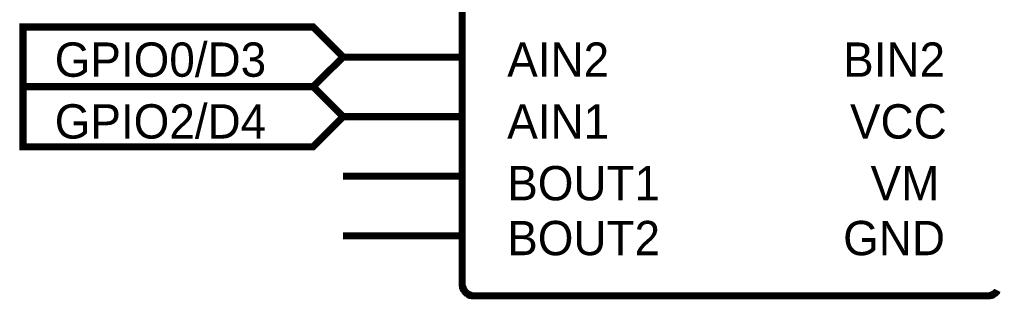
# Model space of a CAD drawing. Header units: millimetres. Extents: x 0 to 282, y 0 to 206.
# Drawn here: x 98 to 139.46, y 162.4 to 174.3 of the extents above; entities that cross this region are included whole.
import ezdxf

# ---------------------------------------------------------------- set-up
doc = ezdxf.new("R2010")
doc.units = ezdxf.units.MM
doc.layers.add('Sheet', color=255, linetype='Continuous')

msp = doc.modelspace()

# ---------------------------------------------------------------- linework, layer by layer
at = {"layer": 'Sheet', "const_width": 0.3}
for points in [[(116.847, 163.056), (116.847, 182.369)], [(116.847, 172.703), (111.777, 172.703)], [(116.847, 170.169), (111.777, 170.169)], [(116.847, 167.634), (111.777, 167.634)], [(116.847, 165.099), (111.777, 165.099)], [(117.357, 162.546), (117.339, 162.546), (117.303, 162.546), (117.284, 162.546), (117.248, 162.564), (117.23, 162.564), (117.211, 162.564), (117.193, 162.582), (117.157, 162.582), (117.138, 162.6), (117.12, 162.6), (117.102, 162.618), (117.084, 162.637), (117.047, 162.655), (117.029, 162.673), (117.011, 162.673), (116.993, 162.691), (116.974, 162.71), (116.974, 162.728), (116.956, 162.746), (116.938, 162.783), (116.92, 162.801), (116.901, 162.819), (116.901, 162.837), (116.883, 162.856), (116.883, 162.892), (116.865, 162.91), (116.865, 162.928), (116.865, 162.947), (116.847, 162.983), (116.847, 163.001), (116.847, 163.038), (116.847, 163.056)], [(139.625, 162.783), (139.607, 162.746), (139.589, 162.728), (139.589, 162.71), (139.57, 162.691), (139.552, 162.673), (139.534, 162.673), (139.516, 162.655), (139.479, 162.637), (139.461, 162.618), (139.443, 162.6), (139.424, 162.6), (139.406, 162.582), (139.37, 162.582), (139.352, 162.564), (139.333, 162.564), (139.315, 162.564), (139.279, 162.546), (139.26, 162.546), (139.224, 162.546), (139.206, 162.546)], [(139.206, 162.546), (117.357, 162.546)]]:
    msp.add_lwpolyline(points, dxfattribs=at)
at = {"layer": 'Sheet'}
for points, const_width in [([(98.153, 171.445), (98.153, 173.98), (110.5, 173.98), (111.777, 172.703), (110.5, 171.445), (98.153, 171.445)], 0.3), ([(98.153, 171.445), (98.153, 173.98), (110.5, 173.98), (111.777, 172.703), (110.5, 171.445), (98.153, 171.445)], 0.0991), ([(98.153, 168.892), (98.153, 171.445), (110.5, 171.445), (111.777, 170.169), (110.5, 168.892), (98.153, 168.892)], 0.3), ([(98.153, 168.892), (98.153, 171.445), (110.5, 171.445), (111.777, 170.169), (110.5, 168.892), (98.153, 168.892)], 0.0991)]:
    msp.add_lwpolyline(points, close=True, dxfattribs=dict(at, const_width=const_width))

# ---------------------------------------------------------------- texts
for s, p in [('GPIO0/D3', (99.503, 171.865)), ('AIN2', (118.762, 171.865)), ('BIN2', (133.06, 171.865)), ('GPIO2/D4', (99.503, 169.238)), ('AIN1', (118.762, 169.238)), ('VCC', (133.351, 169.238)), ('BOUT1', (118.762, 166.612)), ('VM', (134.227, 166.612)), ('BOUT2', (118.762, 164.278)), ('GND', (133.06, 164.278))]:
    msp.add_text(s, height=1.459, dxfattribs=at).set_placement(p)

doc.saveas('drawing.dxf')
